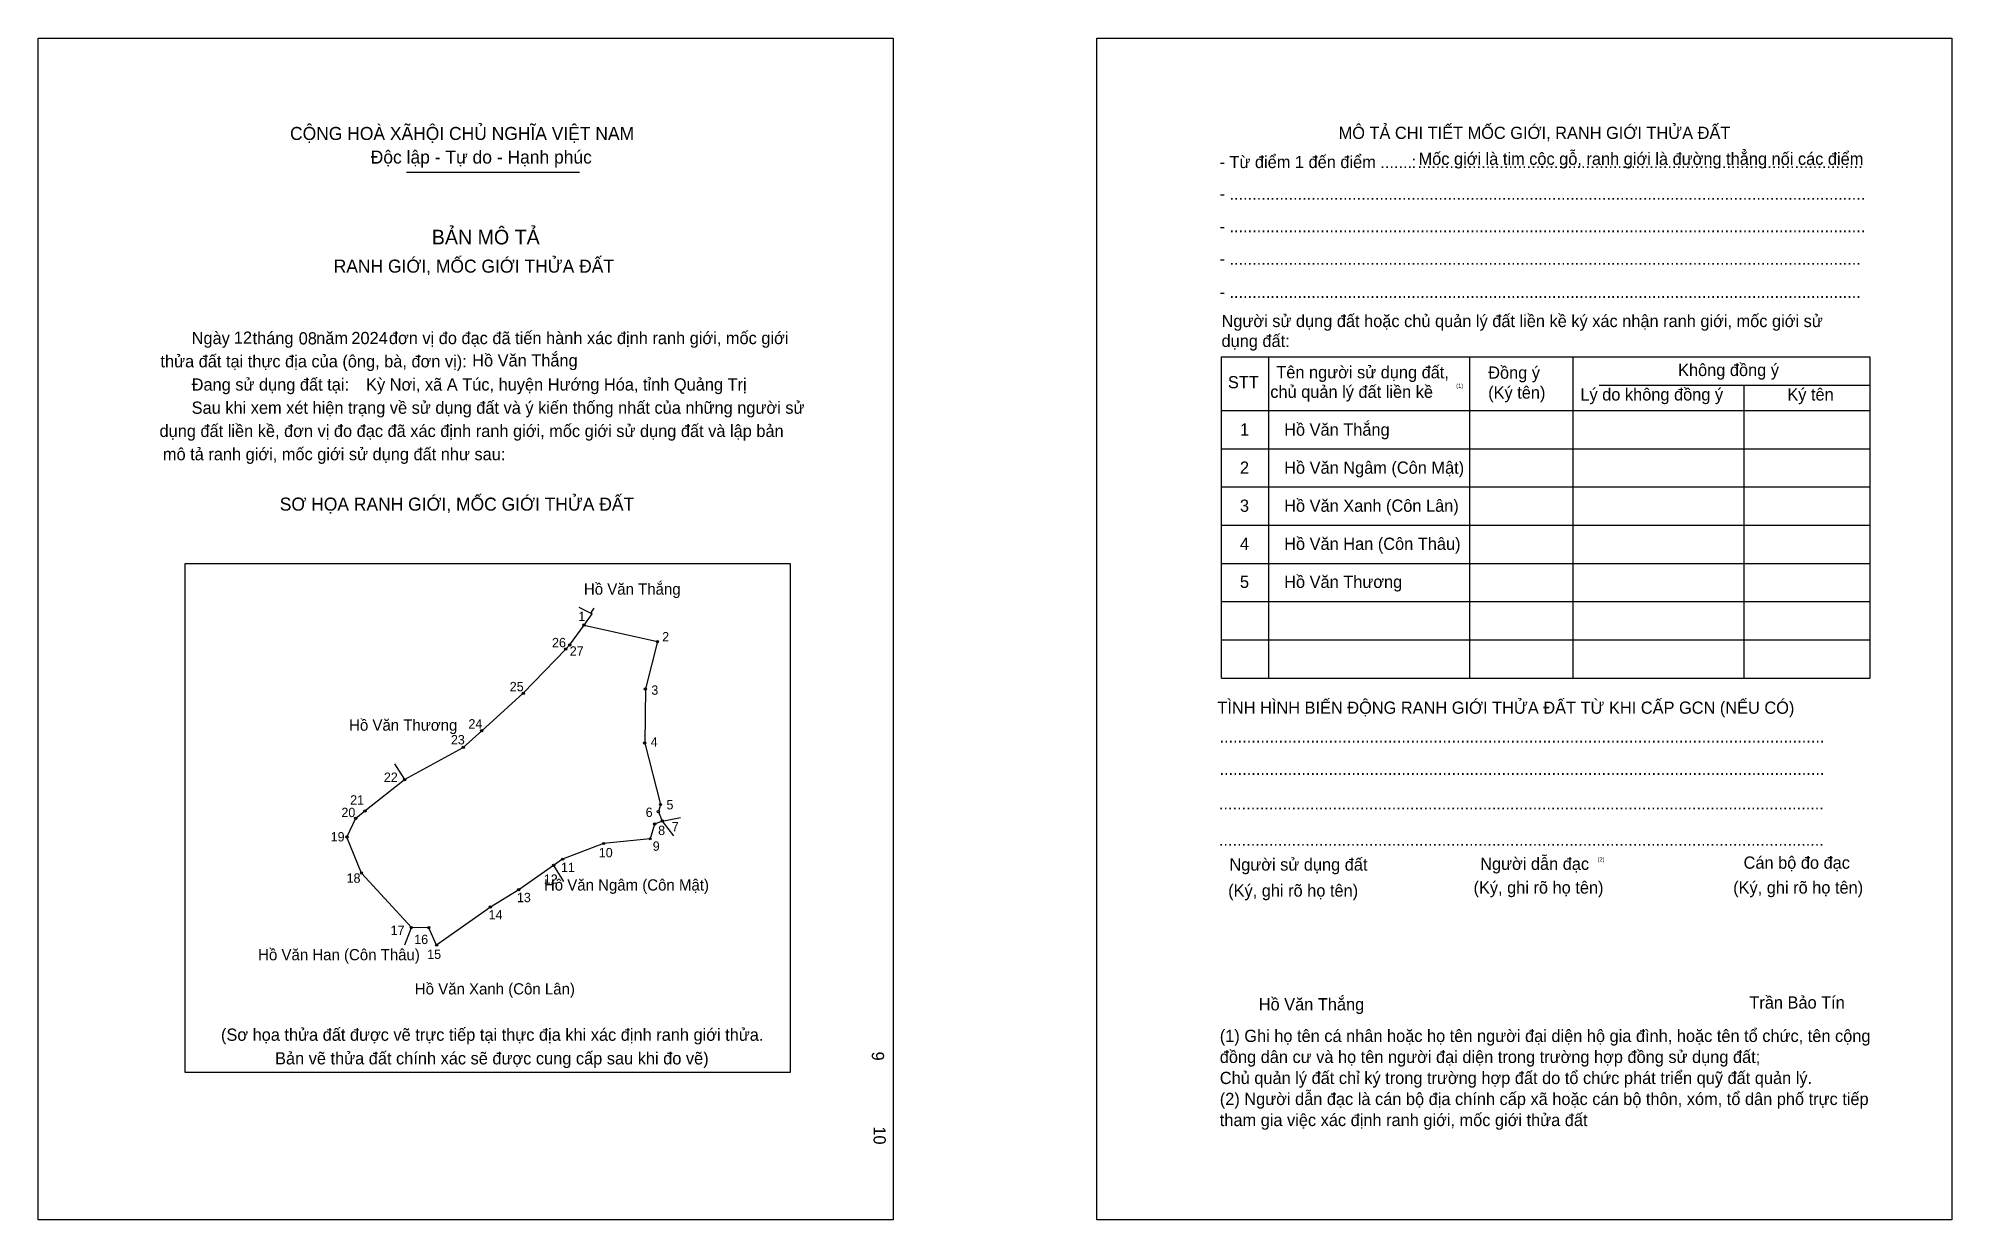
# Model space of a CAD drawing. Extents: x 548838 to 549357, y 1822216 to 1822536.
import ezdxf

# ---------------------------------------------------------------- set-up
doc = ezdxf.new("R2010")
doc.units = 0
for name, color, linetype in [('bmtKhungInTrang1', 7, 'Continuous'), ('bmtKhungInTrang2', 7, 'Continuous'), ('bmtNoiDung', 7, 'Continuous'), ('bmtTemplate', 7, 'Continuous'), ('CanhThua', 7, 'Continuous'), ('MocDinhThua', 7, 'Continuous'), ('RauThua', 7, 'Continuous'), ('SoHieuDinhThua', 7, 'Continuous'), ('TenChuLanCan', 7, 'Continuous')]:
    doc.layers.add(name, color=color, linetype=linetype)

msp = doc.modelspace()

# ---------------------------------------------------------------- linework, layer by layer
at = {"layer": 'bmtKhungInTrang1'}
msp.add_lwpolyline([(548838.37, 1822536.19), (549070.08, 1822536.19), (549070.08, 1822215.71), (548838.37, 1822215.71)], close=True, dxfattribs=at)
at = {"layer": 'bmtKhungInTrang2'}
msp.add_lwpolyline([(549125.33, 1822536.19), (549357.04, 1822536.19), (549357.04, 1822215.71), (549125.33, 1822215.71)], close=True, dxfattribs=at)
at = {"layer": 'bmtTemplate'}
for p, q in [((548938.22, 1822499.87), (548985.08, 1822499.87)), ((549171.82, 1822449.75), (549171.82, 1822362.62)), ((549226.32, 1822449.75), (549226.32, 1822362.62)), ((549254.36, 1822449.85), (549254.36, 1822362.62)), ((549334.86, 1822449.75), (549334.86, 1822362.62)), ((549261.48, 1822442.07), (549334.86, 1822442.07)), ((549159.11, 1822435.23), (549334.86, 1822435.23)), ((549159.11, 1822424.85), (549334.86, 1822424.85)), ((549159.11, 1822414.48), (549334.86, 1822414.48)), ((549159.11, 1822404.11), (549334.86, 1822404.11)), ((549159.11, 1822393.74), (549334.86, 1822393.74)), ((549159.11, 1822383.37), (549334.86, 1822383.37)), ((549159.11, 1822372.99), (549334.86, 1822372.99)), ((549159.11, 1822362.62), (549334.86, 1822362.62))]:
    msp.add_line(p, q, dxfattribs=at)
for points in [[(549159, 1822449.75), (549334.86, 1822449.75)], [(549159, 1822449.75), (549159, 1822362.62)], [(549300.65, 1822441.97), (549300.65, 1822362.62)]]:
    msp.add_lwpolyline(points, dxfattribs=at)
msp.add_lwpolyline([(548878.23, 1822255.62), (548878.23, 1822393.73), (549042.19, 1822393.73), (549042.19, 1822255.62)], close=True, dxfattribs=at)
at = {"layer": 'CanhThua'}
for p, q in [((548982.39, 1822371.6), (548986.32, 1822377)), ((548986.32, 1822377), (549006.22, 1822372.52)), ((548969.83, 1822358.51), (548981.34, 1822370.51)), ((548981.34, 1822370.51), (548982.39, 1822371.6)), ((549006.22, 1822372.52), (549002.95, 1822359.7)), ((548958.56, 1822348.34), (548969.83, 1822358.51)), ((549002.95, 1822359.7), (549002.77, 1822345.02)), ((548953.57, 1822343.84), (548958.56, 1822348.34)), ((548937.67, 1822335.1), (548953.57, 1822343.84)), ((549002.77, 1822345.02), (549007.04, 1822328.33)), ((548926.92, 1822326.6), (548937.67, 1822335.1)), ((548924.41, 1822324.61), (548926.92, 1822326.6)), ((549007.04, 1822328.33), (549006.45, 1822326.38)), ((548922.05, 1822319.52), (548924.41, 1822324.61)), ((549005.45, 1822323.05), (549004.24, 1822319.02)), ((549007.52, 1822323.84), (549005.45, 1822323.05)), ((549006.45, 1822326.38), (549007.52, 1822323.84)), ((548925.98, 1822309.74), (548922.05, 1822319.52)), ((548991.61, 1822317.77), (548980.51, 1822313.52)), ((549004.24, 1822319.02), (548991.61, 1822317.77)), ((548978.05, 1822311.81), (548968.62, 1822305.24)), ((548980.51, 1822313.52), (548978.05, 1822311.81)), ((548939.5, 1822294.97), (548925.98, 1822309.74)), ((548968.62, 1822305.24), (548960.92, 1822300.53)), ((548960.92, 1822300.53), (548946.36, 1822290.18)), ((548944.24, 1822294.93), (548939.5, 1822294.97)), ((548946.36, 1822290.18), (548944.24, 1822294.93))]:
    msp.add_line(p, q, dxfattribs=at)
at = {"layer": 'MocDinhThua'}
for centre in [(548986.32, 1822377), (548981.34, 1822370.51), (548982.39, 1822371.6), (549006.22, 1822372.52), (548969.83, 1822358.51), (549002.95, 1822359.7), (548958.56, 1822348.34), (548953.57, 1822343.84), (549002.77, 1822345.02), (548937.67, 1822335.1), (548926.92, 1822326.6), (549006.45, 1822326.38), (549007.04, 1822328.33), (548924.41, 1822324.61), (549005.45, 1822323.05), (549007.52, 1822323.84), (548922.05, 1822319.52), (548991.61, 1822317.77), (549004.24, 1822319.02), (548978.05, 1822311.81), (548980.51, 1822313.52), (548925.98, 1822309.74), (548960.92, 1822300.53), (548968.62, 1822305.24), (548939.5, 1822294.97), (548944.24, 1822294.93), (548946.36, 1822290.18)]:
    msp.add_circle(centre, 0.304, dxfattribs=at)
at = {"layer": 'RauThua'}
for p, q in [((548984.88, 1822381.83), (548988.11, 1822380.23)), ((548986.32, 1822377), (548988.53, 1822380.02)), ((548986.32, 1822377), (548988.53, 1822380.02)), ((548988.11, 1822380.23), (548989.06, 1822381.58)), ((548988.11, 1822380.23), (548988.53, 1822380.02)), ((548988.11, 1822380.23), (548988.53, 1822380.02)), ((548934.96, 1822339.36), (548937.67, 1822335.1)), ((549007.52, 1822323.84), (549012.49, 1822324.81)), ((549007.52, 1822323.84), (549010.59, 1822319.84)), ((548978.05, 1822311.81), (548980.7, 1822307.48)), ((548937.76, 1822290.24), (548939.5, 1822294.97))]:
    msp.add_line(p, q, dxfattribs=at)

# ---------------------------------------------------------------- texts
at = {"layer": 'bmtNoiDung'}
for s, height, p in [('12', 3.315, (548891.39, 1822453.32)), ('08', 3.315, (548908.97, 1822453.13)), ('2024', 3.315, (548923.24, 1822453.21)), ('Hồ Văn Thắng', 3.3153, (548955.99, 1822447.15)), ('Kỳ Nơi, xã A Túc, huyện Hướng Hóa, tỉnh Quảng Trị', 3.3153, (548927.23, 1822440.63)), ('1', 3.32, (549164.1, 1822428.38)), ('Hồ Văn Thắng ', 3.3153, (549176.09, 1822428.38)), ('2', 3.32, (549164.1, 1822418.06)), ('Hồ Văn Ngâm (Côn Mật) ', 3.3153, (549176.09, 1822418.06)), ('3', 3.32, (549164.1, 1822407.74)), ('Hồ Văn Xanh (Côn Lân) ', 3.3153, (549176.09, 1822407.74)), ('4', 3.32, (549164.1, 1822397.41)), ('Hồ Văn Han (Côn Thâu) ', 3.3153, (549176.09, 1822397.41)), ('5', 3.32, (549164.1, 1822387.09)), ('Hồ Văn Thương ', 3.3153, (549176.09, 1822387.09)), ('Hồ Văn Thắng', 3.3153, (549169.2, 1822272.5))]:
    msp.add_text(s, height=height, dxfattribs=at).set_placement(p)
for s, height, p in [('9', 3.32, (549064.31, 1822261.32)), ('10', 3.315, (549064.78, 1822241.04))]:
    msp.add_text(s, height=height, rotation=270, dxfattribs=at).set_placement(p)
at = {"layer": 'bmtTemplate'}
for s, height, p in [('CỘNG HOÀ XÃHỘI CHỦ NGHĨA VIỆT NAM', 3.5363, (548906.62, 1822508.59)), ('MÔ TẢ CHI TIẾT MỐC GIỚI, RANH GIỚI THỬA ĐẤT', 3.3141, (549190.85, 1822508.87)), ('Độc lập - Tự do - Hạnh phúc', 3.5363, (548928.49, 1822502.19)), ('- Từ điểm 1 đến điểm .......', 3.3141, (549158.55, 1822500.97)), (':', 3.31, (549210.61, 1822500.97)), ('Mốc giới là tim cộc gỗ, ranh giới là đường thẳng nối các điểm', 3.3141, (549212.52, 1822501.84)), ('..................................................................................................', 3.3141, (549212.25, 1822500.97)), ('- ............................................................................................................................................', 3.31406, (549158.55, 1822492.38)), ('BẢN MÔ TẢ', 3.978, (548945.04, 1822480.27)), ('- ............................................................................................................................................', 3.31406, (549158.55, 1822483.56)), ('RANH GIỚI, MỐC GIỚI THỬA ĐẤT', 3.5363, (548918.45, 1822472.6)), ('- ...........................................................................................................................................', 3.31406, (549158.55, 1822474.74)), ('- ...........................................................................................................................................', 3.31406, (549158.55, 1822465.72)), ('Người sử dụng đất hoặc chủ quản lý đất liền kề ký xác nhận ranh giới, mốc giới sử', 3.3141, (549159.11, 1822457.84)), ('Ngày     tháng     năm         đơn vị đo đạc đã tiến hành xác định ranh giới, mốc giới ', 3.3153, (548879.95, 1822453.21)), ('dụng đất:', 3.314, (549159.11, 1822452.44)), ('thửa đất tại thực địa của (ông, bà, đơn vị):', 3.3153, (548871.49, 1822446.91)), ('Tên người sử dụng đất,', 3.3141, (549173.96, 1822443.94)), ('Đồng ý', 3.314, (549231.39, 1822443.84)), ('Không đồng ý', 3.3141, (549282.86, 1822444.56)), ('Đang sử dụng đất tại:', 3.3153, (548879.95, 1822440.61)), ('STT', 3.314, (549160.84, 1822441.24)), ('chủ quản lý đất liền kề', 3.3141, (549172.33, 1822438.64)), ('(1)', 1.105, (549222.73, 1822441.36)), ('(Ký tên)', 3.314, (549231.39, 1822438.44)), ('Lý do không đồng ý', 3.3141, (549256.39, 1822437.92)), ('Ký tên', 3.314, (549312.48, 1822437.92)), ('Sau khi xem xét hiện trạng về sử dụng đất và ý kiến thống nhất của những người sử ', 3.3153, (548879.95, 1822434.32)), ('dụng đất liền kề, đơn vị đo đạc đã xác định ranh giới, mốc giới sử dụng đất và lập bản', 3.3153, (548871.24, 1822428.02)), ('mô tả ranh giới, mốc giới sử dụng đất như sau:', 3.3153, (548872.16, 1822421.72)), ('SƠ HỌA RANH GIỚI, MỐC GIỚI THỬA ĐẤT', 3.5363, (548903.83, 1822408.05)), ('TÌNH HÌNH BIẾN ĐỘNG RANH GIỚI THỬA ĐẤT TỪ KHI CẤP GCN (NẾU CÓ)', 3.3141, (549157.99, 1822352.95)), ('.....................................................................................................................................', 3.31903, (549158.55, 1822345.15)), ('.....................................................................................................................................', 3.31903, (549158.55, 1822336.33)), ('.....................................................................................................................................', 3.31903, (549158.38, 1822327)), ('.....................................................................................................................................', 3.31903, (549158.38, 1822317.15)), ('Người sử dụng đất', 3.3141, (549161.25, 1822310.41)), ('Người dẫn đạc', 3.3141, (549229.22, 1822310.61)), ('(2)', 1.105, (549261.05, 1822312.9)), ('Cán bộ đo đạc', 3.3141, (549300.62, 1822310.92)), ('(Ký, ghi rõ họ tên)', 3.3141, (549160.91, 1822303.35)), ('(Ký, ghi rõ họ tên)', 3.3141, (549227.42, 1822304.18)), ('(Ký, ghi rõ họ tên)', 3.3141, (549297.8, 1822304.18)), ('Trần Bảo Tín', 3.3141, (549302.19, 1822272.99)), ('(Sơ họa thửa đất được vẽ trực tiếp tại thực địa khi xác định ranh giới thửa.', 3.3153, (548887.9, 1822264.25)), ('(1) Ghi họ tên cá nhân hoặc họ tên người đại diện hộ gia đình, hoặc tên tổ chức, tên cộng', 3.3141, (549158.64, 1822263.93)), ('Bản vẽ thửa đất chính xác sẽ được cung cấp sau khi đo vẽ)', 3.3153, (548902.56, 1822257.84)), ('đồng dân cư và họ tên người đại diện trong trường hợp đồng sử dụng đất;', 3.3141, (549158.64, 1822258.23)), ('Chủ quản lý đất chỉ ký trong trường hợp đất do tổ chức phát triển quỹ đất quản lý.', 3.3141, (549158.64, 1822252.52)), ('(2) Người dẫn đạc là cán bộ địa chính cấp xã hoặc cán bộ thôn, xóm, tổ dân phố trực tiếp', 3.3141, (549158.64, 1822246.82)), ('tham gia việc xác định ranh giới, mốc giới thửa đất', 3.3141, (549158.64, 1822241.11))]:
    msp.add_text(s, height=height, dxfattribs=at).set_placement(p)
at = {"layer": 'SoHieuDinhThua'}
for s, height, p in [('1', 2.53, (548984.77, 1822378.1)), ('26', 2.533, (548977.63, 1822371)), ('2', 2.53, (549007.49, 1822372.58)), ('27', 2.533, (548982.44, 1822368.71)), ('25', 2.533, (548966.17, 1822359.06)), ('3', 2.53, (549004.55, 1822358.11)), ('24', 2.533, (548954.98, 1822348.95)), ('23', 2.533, (548950.22, 1822344.64)), ('4', 2.53, (549004.38, 1822344.05)), ('22', 2.533, (548932.05, 1822334.47)), ('20', 2.533, (548920.54, 1822324.92)), ('21', 2.533, (548922.92, 1822328.32)), ('6', 2.53, (549003.02, 1822324.97)), ('5', 2.53, (549008.66, 1822327.01)), ('8', 2.53, (549006.4, 1822320.06)), ('7', 2.53, (549010.11, 1822321.08)), ('19', 2.533, (548917.62, 1822318.32)), ('10', 2.533, (548990.31, 1822314.03)), ('9', 2.53, (549004.94, 1822315.79)), ('11', 2.533, (548980.05, 1822310.02)), ('18', 2.533, (548921.95, 1822307.12)), ('12', 2.533, (548975.4, 1822306.83)), ('13', 2.533, (548968.12, 1822301.85)), ('17', 2.533, (548933.88, 1822292.97)), ('14', 2.533, (548960.43, 1822297.15)), ('16', 2.533, (548940.28, 1822290.49)), ('15', 2.533, (548943.8, 1822286.47))]:
    msp.add_text(s, height=height, dxfattribs=at).set_placement(p)
at = {"layer": 'TenChuLanCan'}
for s, p in [('Hồ Văn Thắng', (548986.28, 1822385.26)), ('Hồ Văn Thương', (548922.63, 1822348.36)), ('Hồ Văn Ngâm (Côn Mật)', (548975.44, 1822305.01)), ('Hồ Văn Han (Côn Thâu)', (548897.97, 1822286.09)), ('Hồ Văn Xanh (Côn Lân)', (548940.45, 1822276.82))]:
    msp.add_text(s, height=3.0396, dxfattribs=at).set_placement(p)

doc.saveas('drawing.dxf')
